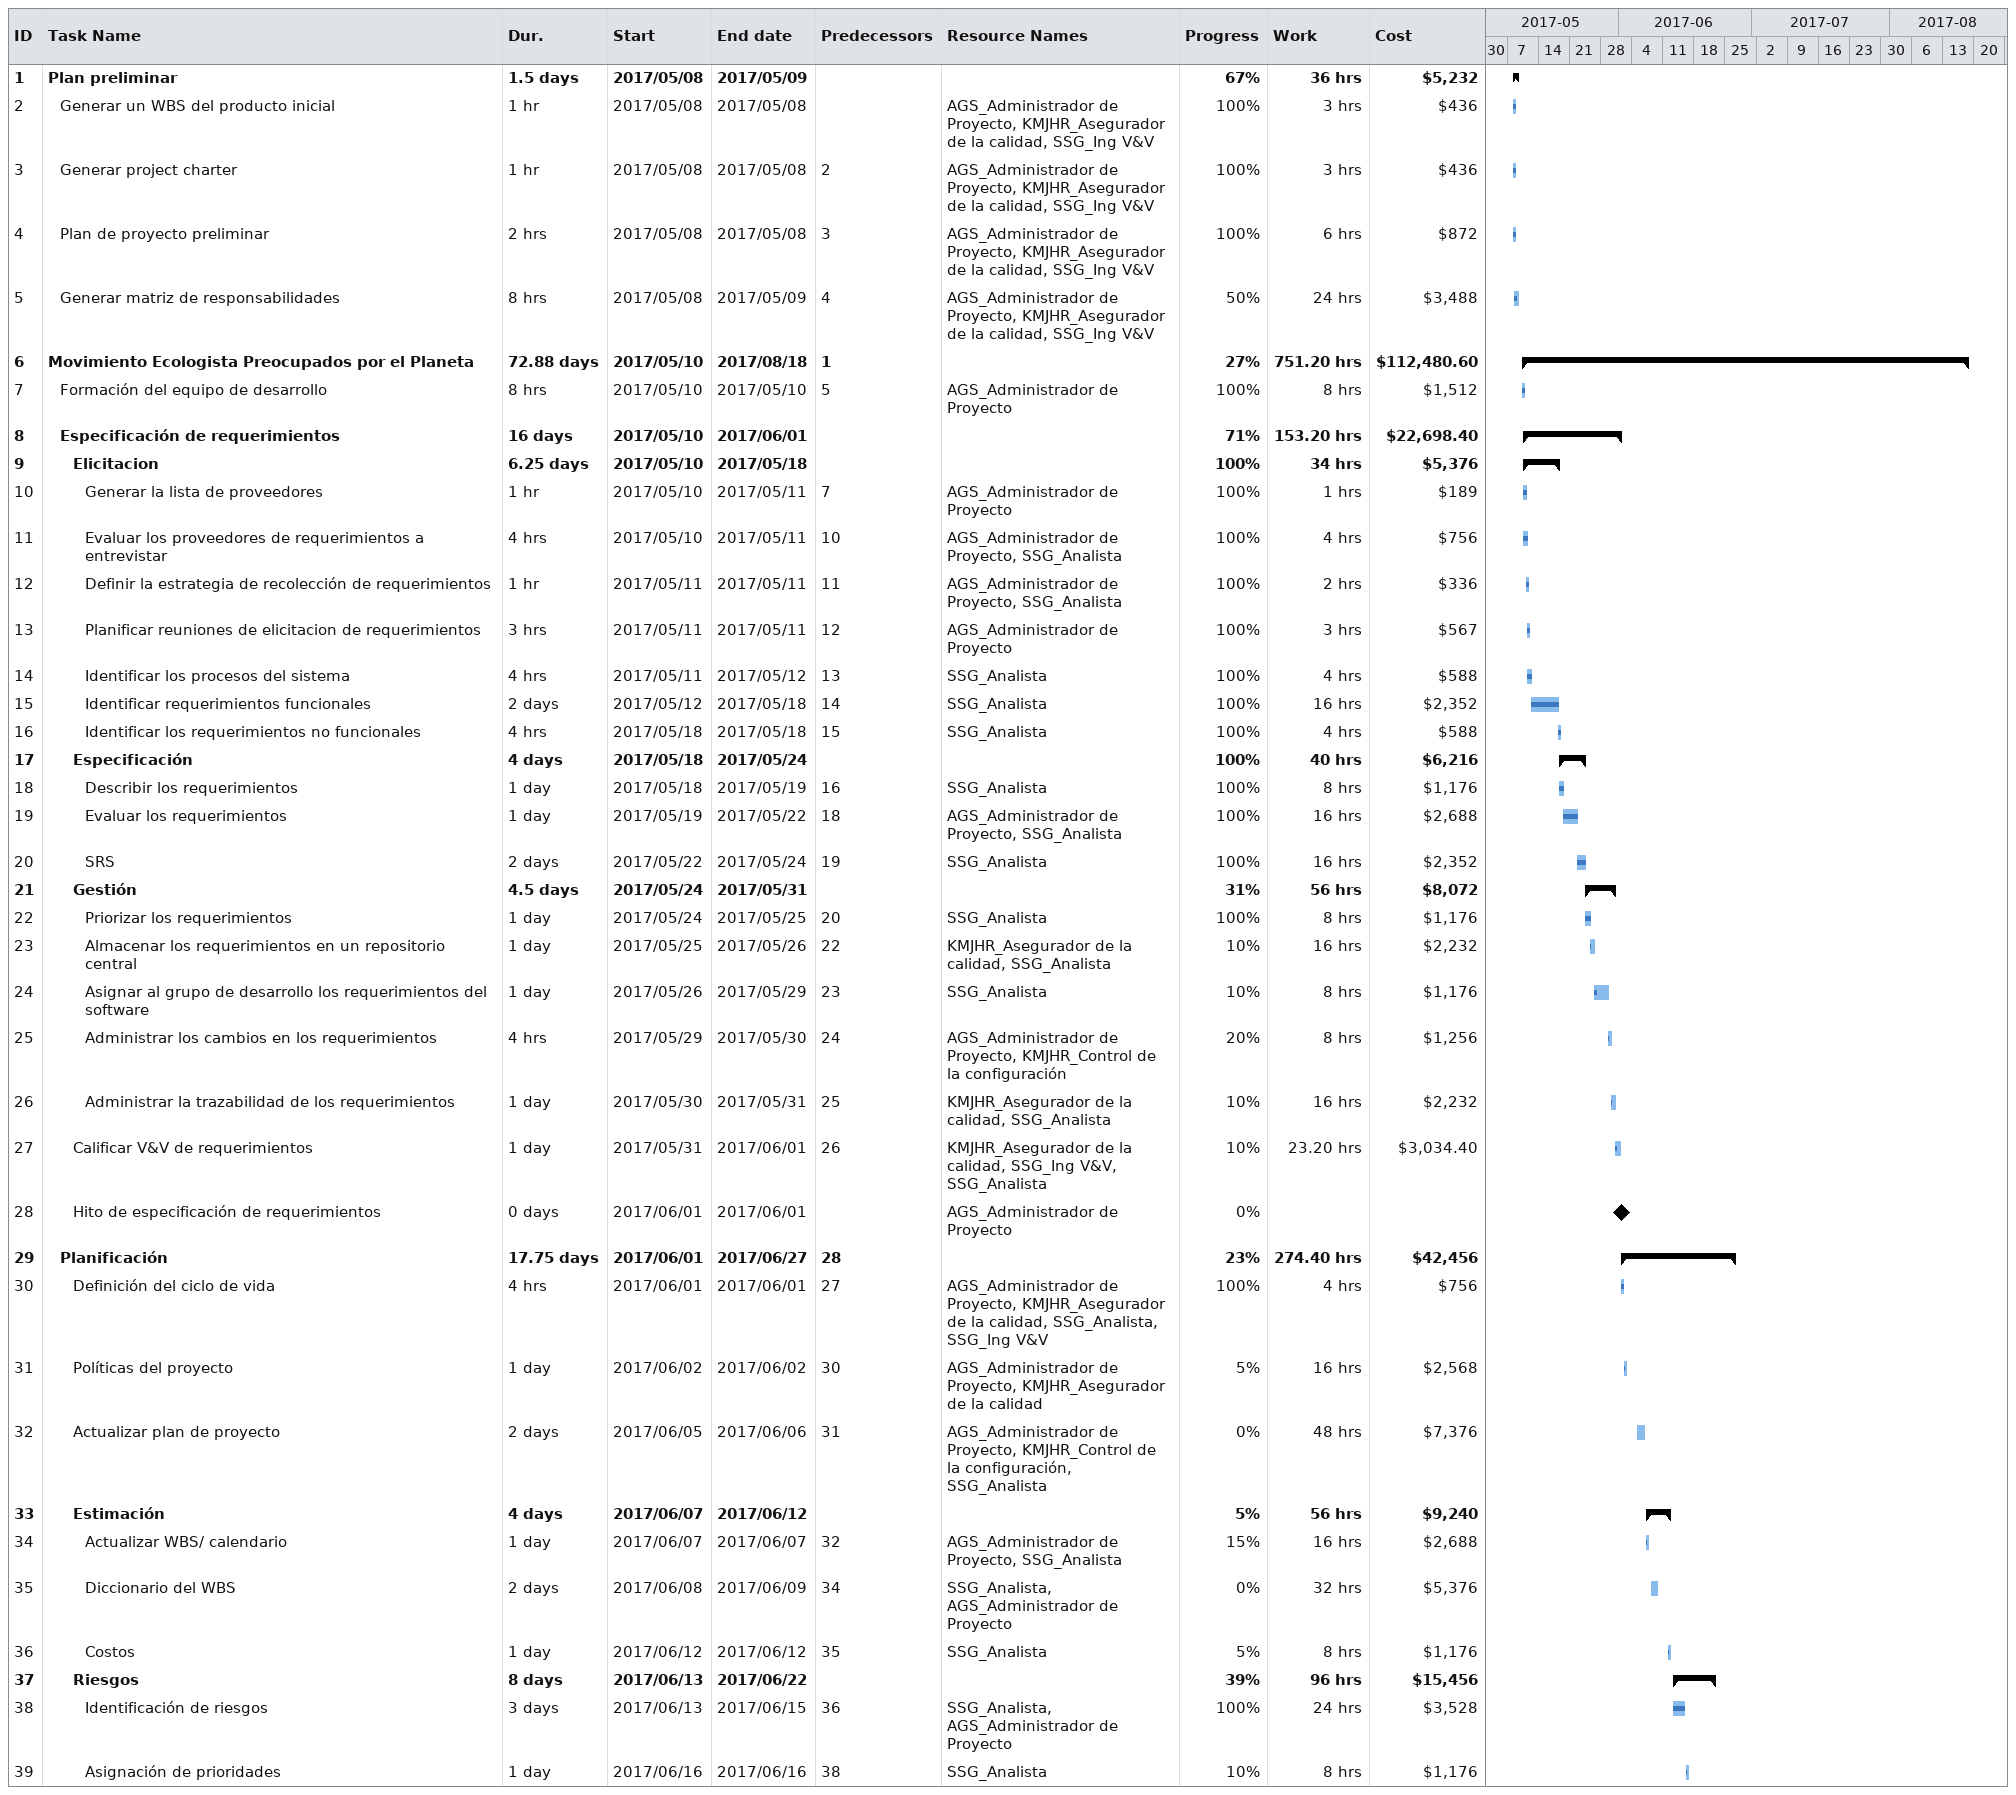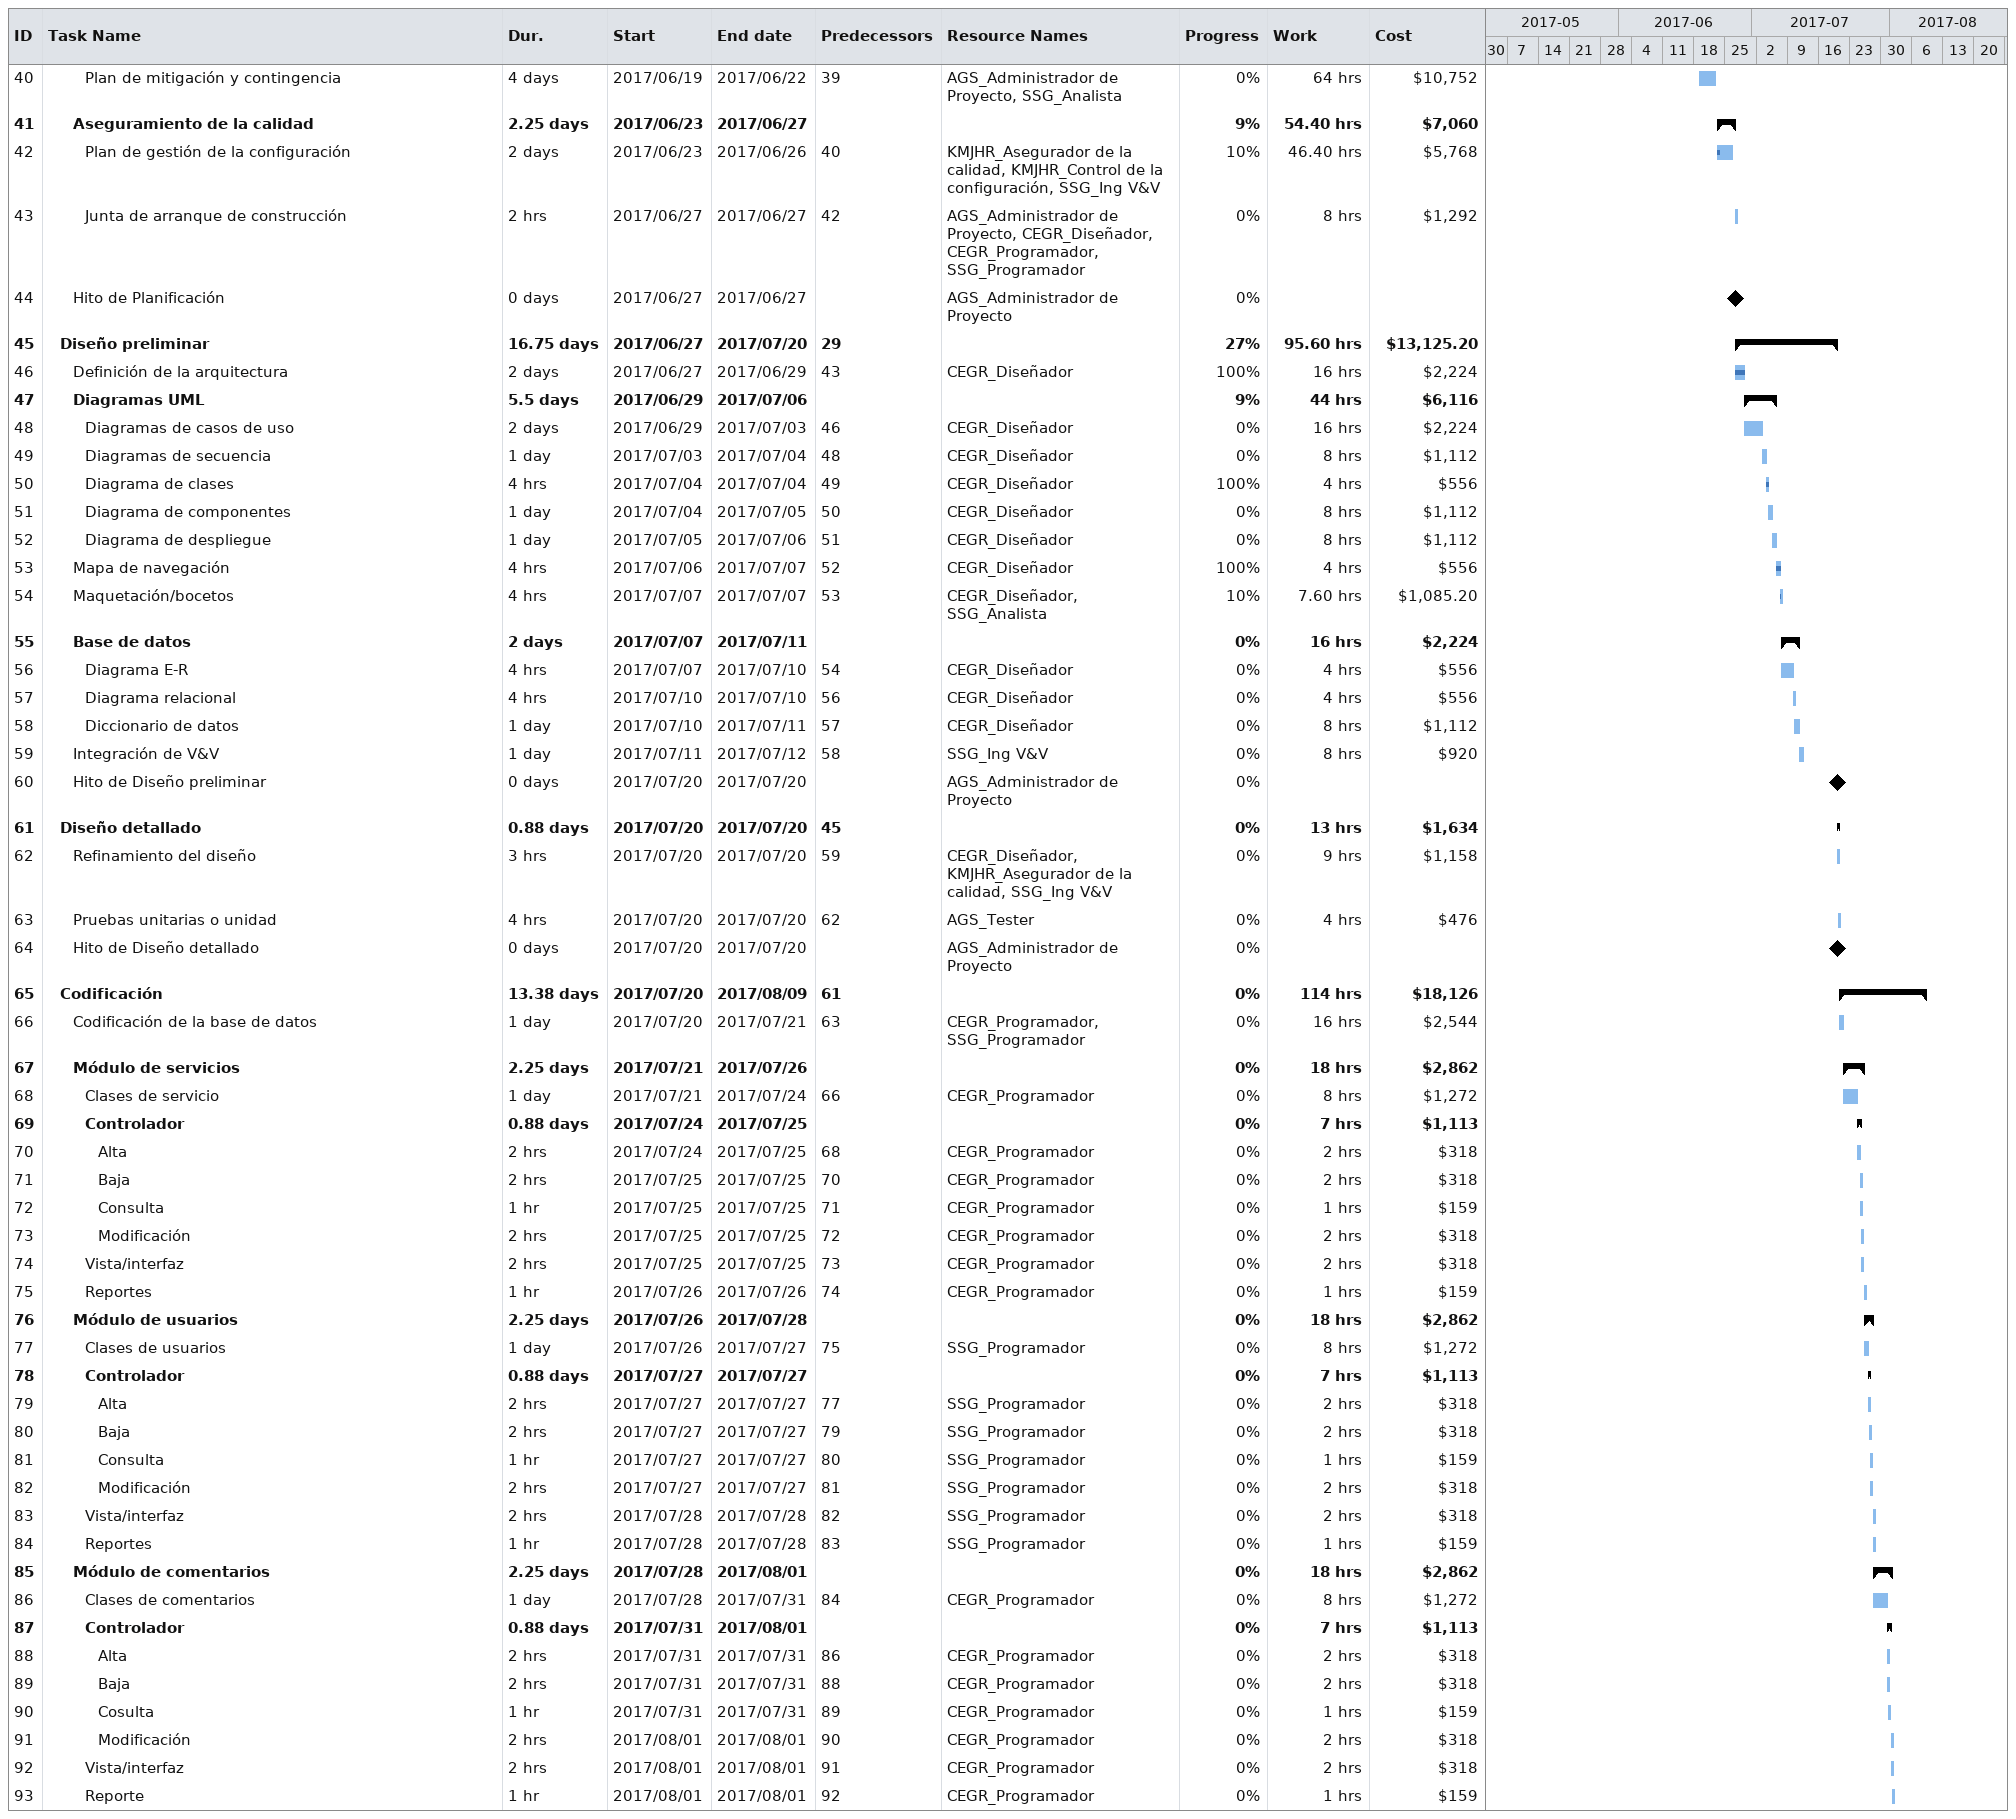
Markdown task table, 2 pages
| ID | Level | Task | Duration | Start | Finish | Predecessors | Resources | % complete | Work (h) | Cost ($) |
|---|---|---|---|---|---|---|---|---|---|---|
| 1 | 1 | **Plan preliminar** | 1.5d | 2017-05-08 | 2017-05-09 |  |  | 67 | 36 | 5232 |
| 2 | 2 | Generar un WBS del producto inicial | 1h | 2017-05-08 | 2017-05-08 |  | AGS_Administrador de Proyecto, KMJHR_Asegurador de la calidad, SSG_Ing V&V | 100 | 3 | 436 |
| 3 | 2 | Generar project charter | 1h | 2017-05-08 | 2017-05-08 | 2 | AGS_Administrador de Proyecto, KMJHR_Asegurador de la calidad, SSG_Ing V&V | 100 | 3 | 436 |
| 4 | 2 | Plan de proyecto preliminar | 2h | 2017-05-08 | 2017-05-08 | 3 | AGS_Administrador de Proyecto, KMJHR_Asegurador de la calidad, SSG_Ing V&V | 100 | 6 | 872 |
| 5 | 2 | Generar matriz de responsabilidades | 8h | 2017-05-08 | 2017-05-09 | 4 | AGS_Administrador de Proyecto, KMJHR_Asegurador de la calidad, SSG_Ing V&V | 50 | 24 | 3488 |
| 6 | 1 | **Movimiento Ecologista Preocupados por el Planeta** | 72.88d | 2017-05-10 | 2017-08-18 | 1 |  | 27 | 751.20 | 112480.60 |
| 7 | 2 | Formación del equipo de desarrollo | 8h | 2017-05-10 | 2017-05-10 | 5 | AGS_Administrador de Proyecto | 100 | 8 | 1512 |
| 8 | 2 | **Especificación de requerimientos** | 16d | 2017-05-10 | 2017-06-01 |  |  | 71 | 153.20 | 22698.40 |
| 9 | 3 | **Elicitacion** | 6.25d | 2017-05-10 | 2017-05-18 |  |  | 100 | 34 | 5376 |
| 10 | 4 | Generar la lista de proveedores | 1h | 2017-05-10 | 2017-05-11 | 7 | AGS_Administrador de Proyecto | 100 | 1 | 189 |
| 11 | 4 | Evaluar los proveedores de requerimientos a entrevistar | 4h | 2017-05-10 | 2017-05-11 | 10 | AGS_Administrador de Proyecto, SSG_Analista | 100 | 4 | 756 |
| 12 | 4 | Definir la estrategia de recolección de requerimientos | 1h | 2017-05-11 | 2017-05-11 | 11 | AGS_Administrador de Proyecto, SSG_Analista | 100 | 2 | 336 |
| 13 | 4 | Planificar reuniones de elicitacion de requerimientos | 3h | 2017-05-11 | 2017-05-11 | 12 | AGS_Administrador de Proyecto | 100 | 3 | 567 |
| 14 | 4 | Identificar los procesos del sistema | 4h | 2017-05-11 | 2017-05-12 | 13 | SSG_Analista | 100 | 4 | 588 |
| 15 | 4 | Identificar requerimientos funcionales | 2d | 2017-05-12 | 2017-05-18 | 14 | SSG_Analista | 100 | 16 | 2352 |
| 16 | 4 | Identificar los requerimientos no funcionales | 4h | 2017-05-18 | 2017-05-18 | 15 | SSG_Analista | 100 | 4 | 588 |
| 17 | 3 | **Especificación** | 4d | 2017-05-18 | 2017-05-24 |  |  | 100 | 40 | 6216 |
| 18 | 4 | Describir los requerimientos | 1d | 2017-05-18 | 2017-05-19 | 16 | SSG_Analista | 100 | 8 | 1176 |
| 19 | 4 | Evaluar los requerimientos | 1d | 2017-05-19 | 2017-05-22 | 18 | AGS_Administrador de Proyecto, SSG_Analista | 100 | 16 | 2688 |
| 20 | 4 | SRS | 2d | 2017-05-22 | 2017-05-24 | 19 | SSG_Analista | 100 | 16 | 2352 |
| 21 | 3 | **Gestión** | 4.5d | 2017-05-24 | 2017-05-31 |  |  | 31 | 56 | 8072 |
| 22 | 4 | Priorizar los requerimientos | 1d | 2017-05-24 | 2017-05-25 | 20 | SSG_Analista | 100 | 8 | 1176 |
| 23 | 4 | Almacenar los requerimientos en un repositorio central | 1d | 2017-05-25 | 2017-05-26 | 22 | KMJHR_Asegurador de la calidad, SSG_Analista | 10 | 16 | 2232 |
| 24 | 4 | Asignar al grupo de desarrollo los requerimientos del software | 1d | 2017-05-26 | 2017-05-29 | 23 | SSG_Analista | 10 | 8 | 1176 |
| 25 | 4 | Administrar los cambios en los requerimientos | 4h | 2017-05-29 | 2017-05-30 | 24 | AGS_Administrador de Proyecto, KMJHR_Control de la configuración | 20 | 8 | 1256 |
| 26 | 4 | Administrar la trazabilidad de los requerimientos | 1d | 2017-05-30 | 2017-05-31 | 25 | KMJHR_Asegurador de la calidad, SSG_Analista | 10 | 16 | 2232 |
| 27 | 3 | Calificar V&V de requerimientos | 1d | 2017-05-31 | 2017-06-01 | 26 | KMJHR_Asegurador de la calidad, SSG_Ing V&V, SSG_Analista | 10 | 23.20 | 3034.40 |
| 28 | 3 | Hito de especificación de requerimientos | 0d | 2017-06-01 | 2017-06-01 |  | AGS_Administrador de Proyecto | 0 |  |  |
| 29 | 2 | **Planificación** | 17.75d | 2017-06-01 | 2017-06-27 | 28 |  | 23 | 274.40 | 42456 |
| 30 | 3 | Definición del ciclo de vida | 4h | 2017-06-01 | 2017-06-01 | 27 | AGS_Administrador de Proyecto, KMJHR_Asegurador de la calidad, SSG_Analista, SSG_Ing V&V | 100 | 4 | 756 |
| 31 | 3 | Políticas del proyecto | 1d | 2017-06-02 | 2017-06-02 | 30 | AGS_Administrador de Proyecto, KMJHR_Asegurador de la calidad | 5 | 16 | 2568 |
| 32 | 3 | Actualizar plan de proyecto | 2d | 2017-06-05 | 2017-06-06 | 31 | AGS_Administrador de Proyecto, KMJHR_Control de la configuración, SSG_Analista | 0 | 48 | 7376 |
| 33 | 3 | **Estimación** | 4d | 2017-06-07 | 2017-06-12 |  |  | 5 | 56 | 9240 |
| 34 | 4 | Actualizar WBS/ calendario | 1d | 2017-06-07 | 2017-06-07 | 32 | AGS_Administrador de Proyecto, SSG_Analista | 15 | 16 | 2688 |
| 35 | 4 | Diccionario del WBS | 2d | 2017-06-08 | 2017-06-09 | 34 | SSG_Analista, AGS_Administrador de Proyecto | 0 | 32 | 5376 |
| 36 | 4 | Costos | 1d | 2017-06-12 | 2017-06-12 | 35 | SSG_Analista | 5 | 8 | 1176 |
| 37 | 3 | **Riesgos** | 8d | 2017-06-13 | 2017-06-22 |  |  | 39 | 96 | 15456 |
| 38 | 4 | Identificación de riesgos | 3d | 2017-06-13 | 2017-06-15 | 36 | SSG_Analista, AGS_Administrador de Proyecto | 100 | 24 | 3528 |
| 39 | 4 | Asignación de prioridades | 1d | 2017-06-16 | 2017-06-16 | 38 | SSG_Analista | 10 | 8 | 1176 |
| 40 | 4 | Plan de mitigación y contingencia | 4d | 2017-06-19 | 2017-06-22 | 39 | AGS_Administrador de Proyecto, SSG_Analista | 0 | 64 | 10752 |
| 41 | 3 | **Aseguramiento de la calidad** | 2.25d | 2017-06-23 | 2017-06-27 |  |  | 9 | 54.40 | 7060 |
| 42 | 4 | Plan de gestión de la configuración | 2d | 2017-06-23 | 2017-06-26 | 40 | KMJHR_Asegurador de la calidad, KMJHR_Control de la configuración, SSG_Ing V&V | 10 | 46.40 | 5768 |
| 43 | 4 | Junta de arranque de construcción | 2h | 2017-06-27 | 2017-06-27 | 42 | AGS_Administrador de Proyecto, CEGR_Diseñador, CEGR_Programador, SSG_Programador | 0 | 8 | 1292 |
| 44 | 3 | Hito de Planificación | 0d | 2017-06-27 | 2017-06-27 |  | AGS_Administrador de Proyecto | 0 |  |  |
| 45 | 2 | **Diseño preliminar** | 16.75d | 2017-06-27 | 2017-07-20 | 29 |  | 27 | 95.60 | 13125.20 |
| 46 | 3 | Definición de la arquitectura | 2d | 2017-06-27 | 2017-06-29 | 43 | CEGR_Diseñador | 100 | 16 | 2224 |
| 47 | 3 | **Diagramas UML** | 5.5d | 2017-06-29 | 2017-07-06 |  |  | 9 | 44 | 6116 |
| 48 | 4 | Diagramas de casos de uso | 2d | 2017-06-29 | 2017-07-03 | 46 | CEGR_Diseñador | 0 | 16 | 2224 |
| 49 | 4 | Diagramas de secuencia | 1d | 2017-07-03 | 2017-07-04 | 48 | CEGR_Diseñador | 0 | 8 | 1112 |
| 50 | 4 | Diagrama de clases | 4h | 2017-07-04 | 2017-07-04 | 49 | CEGR_Diseñador | 100 | 4 | 556 |
| 51 | 4 | Diagrama de componentes | 1d | 2017-07-04 | 2017-07-05 | 50 | CEGR_Diseñador | 0 | 8 | 1112 |
| 52 | 4 | Diagrama de despliegue | 1d | 2017-07-05 | 2017-07-06 | 51 | CEGR_Diseñador | 0 | 8 | 1112 |
| 53 | 3 | Mapa de navegación | 4h | 2017-07-06 | 2017-07-07 | 52 | CEGR_Diseñador | 100 | 4 | 556 |
| 54 | 3 | Maquetación/bocetos | 4h | 2017-07-07 | 2017-07-07 | 53 | CEGR_Diseñador, SSG_Analista | 10 | 7.60 | 1085.20 |
| 55 | 3 | **Base de datos** | 2d | 2017-07-07 | 2017-07-11 |  |  | 0 | 16 | 2224 |
| 56 | 4 | Diagrama E-R | 4h | 2017-07-07 | 2017-07-10 | 54 | CEGR_Diseñador | 0 | 4 | 556 |
| 57 | 4 | Diagrama relacional | 4h | 2017-07-10 | 2017-07-10 | 56 | CEGR_Diseñador | 0 | 4 | 556 |
| 58 | 4 | Diccionario de datos | 1d | 2017-07-10 | 2017-07-11 | 57 | CEGR_Diseñador | 0 | 8 | 1112 |
| 59 | 3 | Integración de V&V | 1d | 2017-07-11 | 2017-07-12 | 58 | SSG_Ing V&V | 0 | 8 | 920 |
| 60 | 3 | Hito de Diseño preliminar | 0d | 2017-07-20 | 2017-07-20 |  | AGS_Administrador de Proyecto | 0 |  |  |
| 61 | 2 | **Diseño detallado** | 0.88d | 2017-07-20 | 2017-07-20 | 45 |  | 0 | 13 | 1634 |
| 62 | 3 | Refinamiento del diseño | 3h | 2017-07-20 | 2017-07-20 | 59 | CEGR_Diseñador, KMJHR_Asegurador de la calidad, SSG_Ing V&V | 0 | 9 | 1158 |
| 63 | 3 | Pruebas unitarias o unidad | 4h | 2017-07-20 | 2017-07-20 | 62 | AGS_Tester | 0 | 4 | 476 |
| 64 | 3 | Hito de Diseño detallado | 0d | 2017-07-20 | 2017-07-20 |  | AGS_Administrador de Proyecto | 0 |  |  |
| 65 | 2 | **Codificación** | 13.38d | 2017-07-20 | 2017-08-09 | 61 |  | 0 | 114 | 18126 |
| 66 | 3 | Codificación de la base de datos | 1d | 2017-07-20 | 2017-07-21 | 63 | CEGR_Programador, SSG_Programador | 0 | 16 | 2544 |
| 67 | 3 | **Módulo de servicios** | 2.25d | 2017-07-21 | 2017-07-26 |  |  | 0 | 18 | 2862 |
| 68 | 4 | Clases de servicio | 1d | 2017-07-21 | 2017-07-24 | 66 | CEGR_Programador | 0 | 8 | 1272 |
| 69 | 4 | **Controlador** | 0.88d | 2017-07-24 | 2017-07-25 |  |  | 0 | 7 | 1113 |
| 70 | 5 | Alta | 2h | 2017-07-24 | 2017-07-25 | 68 | CEGR_Programador | 0 | 2 | 318 |
| 71 | 5 | Baja | 2h | 2017-07-25 | 2017-07-25 | 70 | CEGR_Programador | 0 | 2 | 318 |
| 72 | 5 | Consulta | 1h | 2017-07-25 | 2017-07-25 | 71 | CEGR_Programador | 0 | 1 | 159 |
| 73 | 5 | Modificación | 2h | 2017-07-25 | 2017-07-25 | 72 | CEGR_Programador | 0 | 2 | 318 |
| 74 | 4 | Vista/interfaz | 2h | 2017-07-25 | 2017-07-25 | 73 | CEGR_Programador | 0 | 2 | 318 |
| 75 | 4 | Reportes | 1h | 2017-07-26 | 2017-07-26 | 74 | CEGR_Programador | 0 | 1 | 159 |
| 76 | 3 | **Módulo de usuarios** | 2.25d | 2017-07-26 | 2017-07-28 |  |  | 0 | 18 | 2862 |
| 77 | 4 | Clases de usuarios | 1d | 2017-07-26 | 2017-07-27 | 75 | SSG_Programador | 0 | 8 | 1272 |
| 78 | 4 | **Controlador** | 0.88d | 2017-07-27 | 2017-07-27 |  |  | 0 | 7 | 1113 |
| 79 | 5 | Alta | 2h | 2017-07-27 | 2017-07-27 | 77 | SSG_Programador | 0 | 2 | 318 |
| 80 | 5 | Baja | 2h | 2017-07-27 | 2017-07-27 | 79 | SSG_Programador | 0 | 2 | 318 |
| 81 | 5 | Consulta | 1h | 2017-07-27 | 2017-07-27 | 80 | SSG_Programador | 0 | 1 | 159 |
| 82 | 5 | Modificación | 2h | 2017-07-27 | 2017-07-27 | 81 | SSG_Programador | 0 | 2 | 318 |
| 83 | 4 | Vista/interfaz | 2h | 2017-07-28 | 2017-07-28 | 82 | SSG_Programador | 0 | 2 | 318 |
| 84 | 4 | Reportes | 1h | 2017-07-28 | 2017-07-28 | 83 | SSG_Programador | 0 | 1 | 159 |
| 85 | 3 | **Módulo de comentarios** | 2.25d | 2017-07-28 | 2017-08-01 |  |  | 0 | 18 | 2862 |
| 86 | 4 | Clases de comentarios | 1d | 2017-07-28 | 2017-07-31 | 84 | CEGR_Programador | 0 | 8 | 1272 |
| 87 | 4 | **Controlador** | 0.88d | 2017-07-31 | 2017-08-01 |  |  | 0 | 7 | 1113 |
| 88 | 5 | Alta | 2h | 2017-07-31 | 2017-07-31 | 86 | CEGR_Programador | 0 | 2 | 318 |
| 89 | 5 | Baja | 2h | 2017-07-31 | 2017-07-31 | 88 | CEGR_Programador | 0 | 2 | 318 |
| 90 | 5 | Cosulta | 1h | 2017-07-31 | 2017-07-31 | 89 | CEGR_Programador | 0 | 1 | 159 |
| 91 | 5 | Modificación | 2h | 2017-08-01 | 2017-08-01 | 90 | CEGR_Programador | 0 | 2 | 318 |
| 92 | 4 | Vista/interfaz | 2h | 2017-08-01 | 2017-08-01 | 91 | CEGR_Programador | 0 | 2 | 318 |
| 93 | 4 | Reporte | 1h | 2017-08-01 | 2017-08-01 | 92 | CEGR_Programador | 0 | 1 | 159 |
